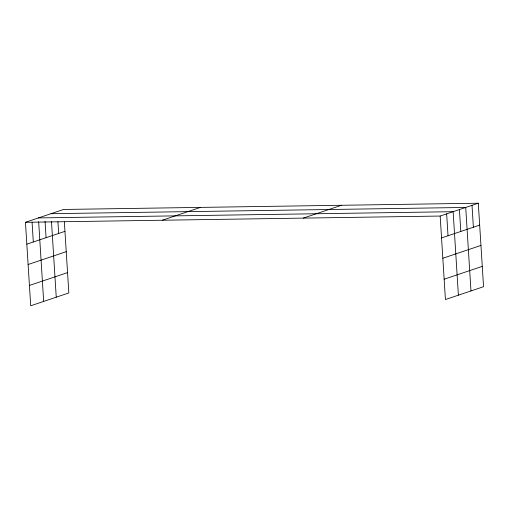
<?xml version="1.0" encoding="UTF-8"?>
<svg xmlns="http://www.w3.org/2000/svg" width="509" height="509" viewBox="0 0 509 509"><rect width="100%" height="100%" fill="white"/><g stroke="black" fill="none" stroke-linecap="round" stroke-linejoin="round"><path stroke-width="0.76" d="M64.363 221.962L68.83 292.949L30.705 305.782L25.45 222.293L63.574 209.46L478.295 203.218L483.55 286.707L445.426 299.54L440.17 216.051L478.295 203.218M26.824 244.167L64.955 231.341M28.103 264.502L66.234 251.669M162.307 220.232L200.431 207.405M29.42 285.447L67.551 272.614M303.313 218.113L341.437 205.28M441.551 237.926L479.675 225.099M442.83 258.26L480.954 245.427M444.147 279.206L482.271 266.372M50.995 213.697L465.716 207.456L470.971 290.938M38.41 217.928L453.137 211.687L458.386 295.175M25.45 222.293L440.17 216.051M472.008 205.337L473.383 227.211M459.423 209.574L460.804 231.449M446.654 213.869L448.028 235.75M57.924 221.733L58.662 233.453M51.485 221.51L56.245 297.18M45.046 221.281L46.077 237.69M38.659 221.835L43.666 301.417M32.08 222.458L33.308 241.991"/></g></svg>
